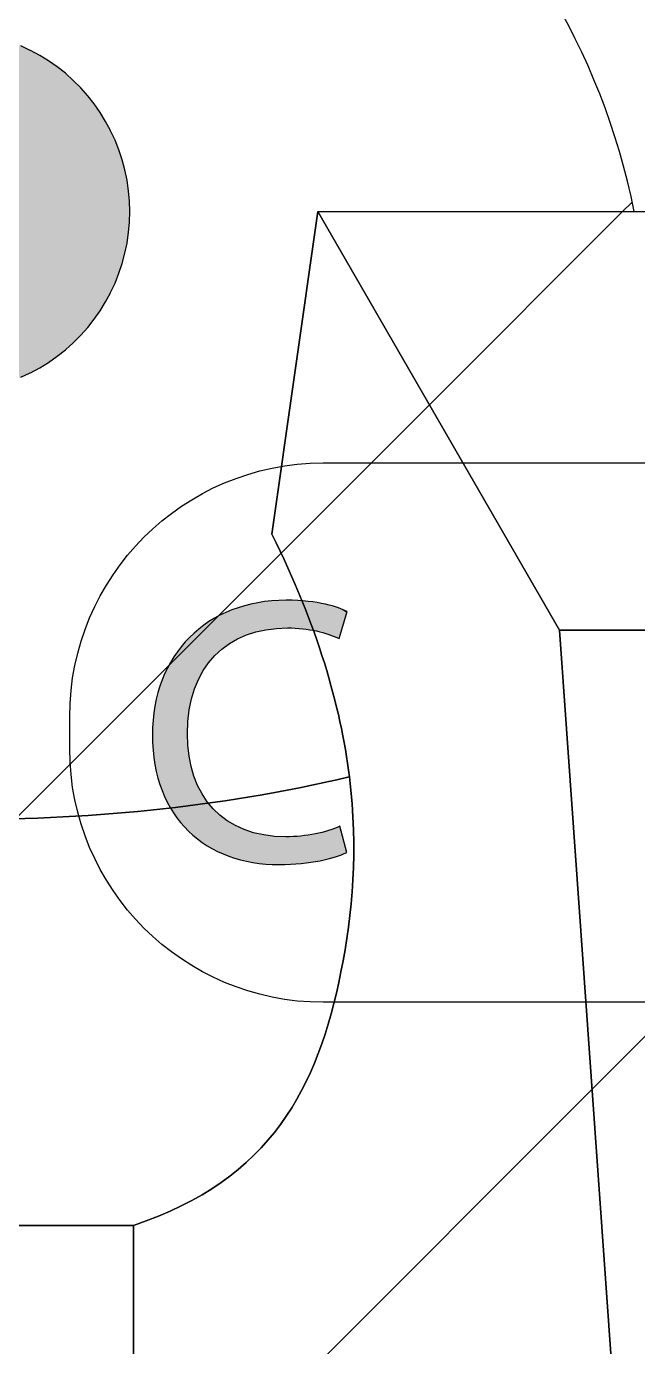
# Model space of a CAD drawing. Extents: x -10 to 112, y 72 to 347.
# Drawn here: x 88.2 to 98.41, y 135.77 to 157.82 of the extents above; entities that cross this region are included whole.
import ezdxf

# ---------------------------------------------------------------- set-up
doc = ezdxf.new("R2010")
doc.units = 0
for name, color, linetype in [('HOLES', 7, 'CONTINUOUS'), ('LAYER_5', 7, 'CONTINUOUS'), ('OUTLINES', 7, 'CONTINUOUS')]:
    doc.layers.add(name, color=color, linetype=linetype)

# ---------------------------------------------------------------- blocks, each defined once
blk = doc.blocks.new('*X85')
at = {"layer": 'OUTLINES', "color": 7}
blk.add_line((97.646, 140.072), (104.09, 146.517), dxfattribs=at)
blk = doc.blocks.new('*X87')
at = {"layer": 'OUTLINES', "color": 7}
blk.add_line((94.93, 151.498), (98.156, 154.725), dxfattribs=at)
blk = doc.blocks.new('*X89')
at = {"layer": 'OUTLINES', "color": 7}
for p, q in [((92.434, 149.003), (94.93, 151.498)), ((89.987, 132.413), (97.646, 140.072))]:
    blk.add_line(p, q, dxfattribs=at)
blk = doc.blocks.new('*X90')
at = {"layer": 'OUTLINES', "color": 7}
for p, q in [((81.165, 151.875), (92.113, 162.824)), ((98.156, 154.725), (98.307, 154.875)), ((88.055, 144.623), (92.445, 149.013))]:
    blk.add_line(p, q, dxfattribs=at)
blk = doc.blocks.new('BLOCK_3')
at = {"layer": 'OUTLINES'}
for points in [[(99.991, 154.725), (104.027, 147.736), (97.102, 147.736), (93.066, 154.725), (98.351, 154.725), (99.991, 154.725)], [(104.027, 147.736), (106.144, 107.026), (99.991, 107.026), (97.102, 147.736), (104.027, 147.736)], [(89.987, 137.798), (89.987, 130.108), (86.91, 130.108), (83.834, 130.108), (83.834, 137.798), (86.91, 137.798), (89.987, 137.798)]]:
    blk.add_lwpolyline(points, dxfattribs=at)
for points, knots in [([(111.563, 159.272), (111.563, 159.272), (111.563, 153.275), (111.563, 153.275), (109.516, 156.817), (107.47, 160.355), (105.428, 163.897), (105.103, 163.897), (104.778, 163.897), (104.458, 163.897), (96.852, 175.535), (80.155, 176.498), (71.261, 165.809), (71.261, 165.809), (71.261, 170.134), (71.261, 170.134), (81.552, 179.455), (97.617, 177.959), (106.01, 166.896), (106.394, 166.896), (106.775, 166.896), (107.16, 166.896), (108.627, 164.356), (110.095, 161.816), (111.563, 159.272)], [0, 0, 0, 0, 1, 1, 1, 2, 2, 2, 3, 3, 3, 4, 4, 4, 5, 5, 5, 6, 6, 6, 7, 7, 7, 8, 8, 8, 8]), ([(111.563, 123.208), (111.563, 123.208), (111.563, 103.431), (111.563, 103.431), (111.563, 103.431), (109.375, 95.624), (109.375, 95.624), (109.375, 95.624), (109.375, 71.522), (109.375, 71.522), (109.375, 71.522), (106.377, 71.522), (106.377, 71.522), (106.377, 79.696), (106.377, 87.866), (106.377, 96.037), (107.386, 99.646), (108.398, 103.255), (109.407, 106.863), (108.68, 120.837), (107.953, 134.811), (107.227, 148.784), (105.473, 151.821), (103.717, 154.859), (101.963, 157.896), (101.586, 157.896), (101.208, 157.896), (100.831, 157.896), (98.64, 163.541), (93.207, 167.259), (87.154, 167.259), (81.1, 167.259), (75.667, 163.541), (73.476, 157.896), (73.099, 157.896), (72.722, 157.896), (72.344, 157.896), (71.981, 157.272), (71.621, 156.647), (71.261, 156.026), (71.261, 156.026), (71.261, 160.898), (71.261, 160.898), (71.36, 160.898), (71.459, 160.898), (71.557, 160.898), (78.207, 173.38), (96.1, 173.38), (102.75, 160.898), (103.064, 160.898), (103.378, 160.898), (103.695, 160.898), (105.858, 157.152), (108.021, 153.405), (110.187, 149.659), (110.645, 140.843), (111.104, 132.024), (111.563, 123.208)], [0, 0, 0, 0, 1, 1, 1, 2, 2, 2, 3, 3, 3, 4, 4, 4, 5, 5, 5, 6, 6, 6, 7, 7, 7, 8, 8, 8, 9, 9, 9, 10, 10, 10, 11, 11, 11, 12, 12, 12, 13, 13, 13, 14, 14, 14, 15, 15, 15, 16, 16, 16, 17, 17, 17, 18, 18, 18, 19, 19, 19, 19]), ([(98.351, 154.725), (98.351, 154.725), (93.066, 154.725), (93.066, 154.725), (93.066, 154.725), (92.297, 149.338), (92.297, 149.338), (93.059, 147.814), (93.444, 146.48), (93.592, 145.288), (93.592, 145.288), (93.588, 145.288), (93.588, 145.288), (91.377, 144.759), (89.175, 144.568), (86.91, 144.568), (84.645, 144.568), (82.444, 144.759), (80.232, 145.288), (80.38, 146.48), (80.765, 147.814), (81.527, 149.338), (81.527, 149.338), (80.758, 154.725), (80.758, 154.725), (80.758, 154.725), (75.47, 154.725), (75.47, 154.725), (76.57, 160.172), (81.354, 164.087), (86.91, 164.087), (92.467, 164.087), (97.254, 160.172), (98.351, 154.725)], [0, 0, 0, 0, 1, 1, 1, 2, 2, 2, 3, 3, 3, 4, 4, 4, 5, 5, 5, 6, 6, 6, 7, 7, 7, 8, 8, 8, 9, 9, 9, 10, 10, 10, 11, 11, 11, 11]), ([(97.102, 147.736), (97.102, 147.736), (99.991, 107.026), (99.991, 107.026), (99.991, 107.026), (98.298, 99.981), (98.298, 99.981), (98.305, 100.048), (98.305, 100.118), (98.305, 100.189), (98.305, 103.082), (95.959, 105.428), (93.066, 105.428), (93.066, 105.428), (93.066, 122.414), (93.066, 122.414), (93.066, 122.414), (89.987, 130.108), (89.987, 130.108), (89.987, 130.108), (89.987, 137.798), (89.987, 137.798), (92.297, 138.568), (93.066, 140.106), (93.451, 142.032), (93.645, 143.002), (93.74, 144.071), (93.592, 145.288), (93.444, 146.48), (93.059, 147.814), (92.297, 149.338), (92.297, 149.338), (93.066, 154.725), (93.066, 154.725), (93.066, 154.725), (97.102, 147.736), (97.102, 147.736)], [0, 0, 0, 0, 1, 1, 1, 2, 2, 2, 3, 3, 3, 4, 4, 4, 5, 5, 5, 6, 6, 6, 7, 7, 7, 8, 8, 8, 9, 9, 9, 10, 10, 10, 11, 11, 11, 12, 12, 12, 12]), ([(93.592, 145.288), (93.74, 144.071), (93.645, 143.002), (93.451, 142.032), (93.066, 140.106), (92.297, 138.568), (89.987, 137.798), (89.987, 137.798), (86.91, 137.798), (86.91, 137.798), (86.91, 137.798), (83.834, 137.798), (83.834, 137.798), (81.527, 138.568), (80.758, 140.106), (80.373, 142.032), (80.179, 143.002), (80.084, 144.071), (80.232, 145.288), (82.444, 144.759), (84.645, 144.568), (86.91, 144.568), (89.175, 144.568), (91.377, 144.759), (93.588, 145.288), (93.588, 145.288), (93.592, 145.288), (93.592, 145.288)], [0, 0, 0, 0, 1, 1, 1, 2, 2, 2, 3, 3, 3, 4, 4, 4, 5, 5, 5, 6, 6, 6, 7, 7, 7, 8, 8, 8, 9, 9, 9, 9])]:
    blk.add_open_spline(points, degree=3, knots=knots, dxfattribs=at)
at = {"layer": 'OUTLINES', "color": 7}
for name in ['*X90', '*X87', '*X89', '*X85']:
    blk.add_blockref(name, (0, 0), dxfattribs=at)
blk = doc.blocks.new('BLOCK_4')
at = {"layer": 'OUTLINES', "color": 7}
for points in [[(93.066, 154.725), (92.297, 149.338)], [(93.066, 154.725), (98.351, 154.725), (99.991, 154.725)], [(93.066, 154.725), (97.102, 147.736)], [(99.991, 154.725), (104.027, 147.736), (97.102, 147.736)], [(97.102, 147.736), (99.991, 107.026)], [(89.987, 137.798), (86.91, 137.798)], [(89.987, 130.108), (89.987, 137.798)]]:
    blk.add_lwpolyline(points, dxfattribs=at)
for points, knots in [([(111.563, 153.275), (109.516, 156.817), (107.47, 160.355), (105.428, 163.897), (105.103, 163.897), (104.778, 163.897), (104.458, 163.897), (96.852, 175.535), (80.155, 176.498), (71.261, 165.809)], [0, 0, 0, 0, 1, 1, 1, 2, 2, 2, 3, 3, 3, 3]), ([(111.563, 123.208), (111.104, 132.024), (110.645, 140.843), (110.187, 149.659), (108.021, 153.405), (105.858, 157.152), (103.695, 160.898), (103.378, 160.898), (103.064, 160.898), (102.75, 160.898), (96.1, 173.38), (78.207, 173.38), (71.557, 160.898), (71.459, 160.898), (71.36, 160.898), (71.261, 160.898)], [0, 0, 0, 0, 1, 1, 1, 2, 2, 2, 3, 3, 3, 4, 4, 4, 5, 5, 5, 5]), ([(106.377, 71.522), (106.377, 79.696), (106.377, 87.866), (106.377, 96.037), (107.386, 99.646), (108.398, 103.255), (109.407, 106.863), (108.68, 120.837), (107.953, 134.811), (107.227, 148.784), (105.473, 151.821), (103.717, 154.859), (101.963, 157.896), (101.586, 157.896), (101.208, 157.896), (100.831, 157.896), (98.64, 163.541), (93.207, 167.259), (87.154, 167.259), (81.1, 167.259), (75.667, 163.541), (73.476, 157.896), (73.099, 157.896), (72.722, 157.896), (72.344, 157.896), (71.981, 157.272), (71.621, 156.647), (71.261, 156.026)], [0, 0, 0, 0, 1, 1, 1, 2, 2, 2, 3, 3, 3, 4, 4, 4, 5, 5, 5, 6, 6, 6, 7, 7, 7, 8, 8, 8, 9, 9, 9, 9]), ([(92.297, 149.338), (93.059, 147.814), (93.444, 146.48), (93.592, 145.288), (93.74, 144.071), (93.645, 143.002), (93.451, 142.032), (93.066, 140.106), (92.297, 138.568), (89.987, 137.798)], [0, 0, 0, 0, 1, 1, 1, 2, 2, 2, 3, 3, 3, 3])]:
    blk.add_open_spline(points, degree=3, knots=knots, dxfattribs=at)
for points in [[(98.351, 154.725), (97.254, 160.172), (92.467, 164.087), (86.91, 164.087)], [(93.588, 145.288), (91.377, 144.759), (89.175, 144.568), (86.91, 144.568)]]:
    blk.add_open_spline(points, degree=3, dxfattribs=at)
blk = doc.blocks.new('BLOCK_2')
at = {"layer": 'OUTLINES'}
for name in ['BLOCK_3', 'BLOCK_4']:
    blk.add_blockref(name, (0, 0), dxfattribs=at)
blk = doc.blocks.new('*U105')
at = {"layer": 'LAYER_5', "color": 7}
for points in [[(91.835, 147.636), (91.774, 148.122), (91.835, 148.142)], [(91.838, 147.638), (91.835, 148.142), (91.838, 148.144)], [(91.872, 147.655), (91.838, 148.144), (91.872, 148.151)], [(91.98, 147.684), (91.872, 148.151), (91.98, 148.176)], [(92.06, 147.706), (91.98, 148.176), (92.06, 148.195)], [(92.162, 147.733), (92.06, 148.195), (92.162, 148.208)], [(92.194, 147.742), (92.162, 148.208), (92.194, 148.212)], [(92.197, 147.743), (92.194, 148.212), (92.197, 148.213)], [(92.294, 147.751), (92.197, 148.213), (92.294, 148.226)], [(92.417, 147.761), (92.294, 148.226), (92.417, 148.231)], [(92.531, 147.771), (92.417, 148.231), (92.531, 148.236)], [(92.538, 147.771), (92.531, 148.236), (92.538, 148.236)], [(92.557, 147.773), (92.557, 148.235), (92.783, 147.761)], [(92.783, 147.761), (92.783, 148.223), (92.785, 147.761)], [(92.785, 147.761), (92.785, 148.223), (92.812, 147.759)], [(92.812, 147.759), (92.812, 148.222), (92.901, 147.745)], [(92.901, 147.745), (92.901, 148.217), (93.025, 147.725)], [(93.025, 147.725), (93.025, 148.197), (93.043, 147.722)], [(93.043, 147.722), (93.043, 148.194), (93.101, 147.706)], [(93.101, 147.706), (93.101, 148.184), (93.191, 147.681)], [(93.191, 147.681), (93.191, 148.17), (93.246, 147.666)], [(93.246, 147.666), (93.246, 148.154), (93.247, 147.665)], [(93.247, 147.665), (93.247, 148.154), (93.358, 147.62)], [(91.318, 147.276), (91.247, 147.878), (91.318, 147.919)], [(91.345, 147.311), (91.318, 147.919), (91.345, 147.935)], [(91.392, 147.35), (91.345, 147.935), (91.392, 147.962)], [(91.431, 147.382), (91.392, 147.962), (91.431, 147.985)], [(91.553, 147.482), (91.431, 147.985), (91.553, 148.04)], [(91.577, 147.502), (91.553, 148.04), (91.577, 148.051)], [(91.587, 147.51), (91.577, 148.051), (91.587, 148.055)], [(91.628, 147.531), (91.587, 148.055), (91.628, 148.073)], [(91.774, 147.605), (91.628, 148.073), (91.774, 148.122)], [(93.358, 147.62), (93.358, 148.122), (93.409, 147.6)], [(93.409, 147.6), (93.409, 148.108), (93.42, 147.595)], [(93.548, 148.024), (93.433, 148.097), (93.548, 148.048)], [(91.006, 146.757), (90.997, 147.682), (91.006, 147.691)], [(91.055, 146.861), (91.006, 147.691), (91.055, 147.735)], [(91.077, 146.906), (91.055, 147.735), (91.077, 147.755)], [(91.132, 147.022), (91.077, 147.755), (91.132, 147.795)], [(91.15, 147.06), (91.132, 147.795), (91.15, 147.808)], [(91.217, 147.146), (91.15, 147.808), (91.217, 147.857)], [(91.247, 147.185), (91.217, 147.857), (91.247, 147.878)], [(90.886, 144.401), (90.782, 147.459), (90.886, 147.575)], [(90.907, 146.276), (90.886, 147.575), (90.907, 147.598)], [(90.914, 146.371), (90.907, 147.598), (90.914, 147.606)], [(90.917, 146.405), (90.914, 147.606), (90.917, 147.609)], [(90.922, 146.426), (90.917, 147.609), (90.922, 147.615)], [(90.997, 146.72), (90.922, 147.615), (90.997, 147.682)], [(90.653, 144.686), (90.553, 147.103), (90.653, 147.277)], [(90.659, 144.677), (90.653, 147.277), (90.659, 147.288)], [(90.653, 144.686), (90.653, 147.277), (90.659, 144.677)], [(90.772, 144.524), (90.659, 147.288), (90.772, 147.445)], [(90.659, 144.677), (90.659, 147.288), (90.772, 144.524)], [(90.782, 144.513), (90.772, 147.445), (90.782, 147.459)], [(90.772, 144.524), (90.772, 147.445), (90.782, 144.513)], [(90.782, 144.513), (90.782, 147.459), (90.886, 144.401)], [(90.549, 144.863), (90.464, 146.905), (90.549, 147.095)], [(90.553, 144.857), (90.549, 147.095), (90.553, 147.103)], [(90.549, 144.863), (90.549, 147.095), (90.553, 144.857)], [(90.553, 144.857), (90.553, 147.103), (90.653, 144.686)], [(90.463, 145.057), (90.394, 146.693), (90.463, 146.899)], [(90.464, 145.053), (90.463, 146.899), (90.464, 146.905)], [(90.463, 145.057), (90.463, 146.899), (90.464, 145.053)], [(90.464, 145.053), (90.464, 146.905), (90.549, 144.863)], [(90.394, 145.267), (90.343, 146.469), (90.394, 146.689)], [(90.394, 145.264), (90.394, 146.689), (90.394, 146.693)], [(90.394, 145.264), (90.394, 146.693), (90.463, 145.057)], [(90.394, 145.267), (90.394, 146.689), (90.394, 145.264)], [(90.343, 145.492), (90.312, 146.234), (90.343, 146.467)], [(90.343, 145.491), (90.343, 146.467), (90.343, 146.469)], [(90.343, 145.491), (90.343, 146.469), (90.394, 145.267)], [(90.343, 145.492), (90.343, 146.467), (90.343, 145.491)], [(90.312, 145.732), (90.302, 145.988), (90.312, 146.233)], [(90.312, 145.732), (90.312, 146.233), (90.312, 146.234)], [(90.312, 145.732), (90.312, 146.234), (90.343, 145.492)], [(90.312, 145.732), (90.312, 146.233), (90.312, 145.732)], [(90.886, 144.401), (90.886, 146.007), (90.907, 144.378)], [(90.907, 144.378), (90.907, 145.729), (90.914, 144.372)], [(90.914, 144.372), (90.914, 145.632), (90.917, 144.37)], [(90.917, 144.37), (90.917, 145.621), (90.922, 144.365)], [(90.922, 144.365), (90.922, 145.6), (90.997, 144.3)], [(90.997, 144.3), (90.997, 145.296), (91.006, 144.292)], [(91.006, 144.292), (91.006, 145.275), (91.055, 144.249)], [(91.055, 144.249), (91.055, 145.168), (91.077, 144.234)], [(91.077, 144.234), (91.077, 145.121), (91.132, 144.196)], [(91.132, 144.196), (91.132, 145.002), (91.15, 144.184)], [(91.15, 144.184), (91.15, 144.977), (91.217, 144.137)], [(91.217, 144.137), (91.217, 144.888), (91.247, 144.121)], [(91.247, 144.121), (91.247, 144.848), (91.318, 144.082)], [(91.318, 144.082), (91.318, 144.753), (91.345, 144.067)], [(91.345, 144.067), (91.345, 144.73), (91.392, 144.041)], [(91.392, 144.041), (91.392, 144.691), (91.431, 144.025)], [(91.431, 144.025), (91.431, 144.657), (91.553, 143.973)], [(91.553, 143.973), (91.553, 144.554), (91.577, 143.963)], [(91.577, 143.963), (91.577, 144.541), (91.587, 143.96)], [(91.587, 143.96), (91.587, 144.536), (91.628, 143.947)], [(91.628, 143.947), (91.628, 144.515), (91.774, 143.901)], [(91.774, 143.901), (91.774, 144.439), (91.835, 143.888)], [(91.835, 143.888), (91.835, 144.407), (91.838, 143.887)], [(91.838, 143.887), (91.838, 144.406), (91.872, 143.88)], [(91.872, 143.88), (91.872, 144.397), (91.98, 143.857)], [(93.246, 143.922), (93.191, 144.376), (93.246, 144.39)], [(93.247, 143.922), (93.246, 144.39), (93.247, 144.39)], [(93.358, 143.95), (93.247, 144.39), (93.358, 144.434)], [(93.409, 143.97), (93.358, 144.434), (93.409, 144.454)], [(93.42, 143.975), (93.409, 144.454), (93.42, 144.458)], [(93.433, 143.98), (93.42, 144.458), (93.433, 144.463)], [(91.98, 143.857), (91.98, 144.367), (92.06, 143.847)], [(92.06, 143.847), (92.06, 144.344), (92.162, 143.835)], [(92.162, 143.835), (92.162, 144.316), (92.194, 143.831)], [(92.194, 143.831), (92.194, 144.314), (92.197, 143.831)], [(92.197, 143.831), (92.197, 144.313), (92.294, 143.827)], [(92.294, 143.827), (92.294, 144.305), (92.417, 143.822)], [(92.538, 143.827), (92.531, 144.285), (92.538, 144.286)], [(92.557, 143.828), (92.538, 144.286), (92.557, 144.287)], [(92.783, 143.839), (92.557, 144.287), (92.783, 144.298)], [(92.785, 143.839), (92.783, 144.298), (92.785, 144.298)], [(92.812, 143.843), (92.785, 144.298), (92.812, 144.302)], [(92.901, 143.856), (92.812, 144.302), (92.901, 144.316)], [(93.025, 143.874), (92.901, 144.316), (93.025, 144.334)], [(93.043, 143.877), (93.025, 144.334), (93.043, 144.339)], [(93.101, 143.885), (93.043, 144.339), (93.101, 144.353)], [(93.191, 143.908), (93.101, 144.353), (93.191, 144.376)]]:
    blk.add_solid(points, dxfattribs=at)
at = {"layer": 'LAYER_5', "color": 7, "extrusion": (0, 0, -1)}
for points in [[(-91.835, 147.636), (-91.835, 148.142), (-91.838, 147.638)], [(-91.838, 147.638), (-91.838, 148.144), (-91.872, 147.655)], [(-91.872, 147.655), (-91.872, 148.151), (-91.98, 147.684)], [(-91.98, 147.684), (-91.98, 148.176), (-92.06, 147.706)], [(-92.06, 147.706), (-92.06, 148.195), (-92.162, 147.733)], [(-92.162, 147.733), (-92.162, 148.208), (-92.194, 147.742)], [(-92.194, 147.742), (-92.194, 148.212), (-92.197, 147.743)], [(-92.197, 147.743), (-92.197, 148.213), (-92.294, 147.751)], [(-92.294, 147.751), (-92.294, 148.226), (-92.417, 147.761)], [(-92.417, 147.761), (-92.417, 148.231), (-92.531, 147.771)], [(-92.531, 147.771), (-92.531, 148.236), (-92.538, 147.771)], [(-92.538, 147.771), (-92.538, 148.236), (-92.557, 147.773)], [(-92.557, 147.773), (-92.538, 148.236), (-92.557, 148.235)], [(-92.783, 147.761), (-92.557, 148.235), (-92.783, 148.223)], [(-92.785, 147.761), (-92.783, 148.223), (-92.785, 148.223)], [(-92.812, 147.759), (-92.785, 148.223), (-92.812, 148.222)], [(-92.901, 147.745), (-92.812, 148.222), (-92.901, 148.217)], [(-93.025, 147.725), (-92.901, 148.217), (-93.025, 148.197)], [(-93.043, 147.722), (-93.025, 148.197), (-93.043, 148.194)], [(-93.101, 147.706), (-93.043, 148.194), (-93.101, 148.184)], [(-93.191, 147.681), (-93.101, 148.184), (-93.191, 148.17)], [(-93.246, 147.666), (-93.191, 148.17), (-93.246, 148.154)], [(-93.247, 147.665), (-93.246, 148.154), (-93.247, 148.154)], [(-93.358, 147.62), (-93.247, 148.154), (-93.358, 148.122)], [(-91.318, 147.276), (-91.318, 147.919), (-91.345, 147.311)], [(-91.345, 147.311), (-91.345, 147.935), (-91.392, 147.35)], [(-91.392, 147.35), (-91.392, 147.962), (-91.431, 147.382)], [(-91.431, 147.382), (-91.431, 147.985), (-91.553, 147.482)], [(-91.553, 147.482), (-91.553, 148.04), (-91.577, 147.502)], [(-91.577, 147.502), (-91.577, 148.051), (-91.587, 147.51)], [(-91.587, 147.51), (-91.587, 148.055), (-91.628, 147.531)], [(-91.628, 147.531), (-91.628, 148.073), (-91.774, 147.605)], [(-91.774, 147.605), (-91.774, 148.122), (-91.835, 147.636)], [(-93.409, 147.6), (-93.358, 148.122), (-93.409, 148.108)], [(-93.42, 147.595), (-93.409, 148.108), (-93.42, 148.103)], [(-93.42, 147.595), (-93.42, 148.103), (-93.433, 147.638)], [(-93.433, 147.638), (-93.42, 148.103), (-93.433, 148.097)], [(-93.433, 147.638), (-93.433, 148.097), (-93.548, 148.024)], [(-93.548, 148.024), (-93.548, 148.048), (-93.554, 148.046)], [(-91.006, 146.757), (-91.006, 147.691), (-91.055, 146.861)], [(-91.055, 146.861), (-91.055, 147.735), (-91.077, 146.906)], [(-91.077, 146.906), (-91.077, 147.755), (-91.132, 147.022)], [(-91.132, 147.022), (-91.132, 147.795), (-91.15, 147.06)], [(-91.15, 147.06), (-91.15, 147.808), (-91.217, 147.146)], [(-91.217, 147.146), (-91.217, 147.857), (-91.247, 147.185)], [(-91.247, 147.185), (-91.247, 147.878), (-91.318, 147.276)], [(-90.886, 146.007), (-90.886, 147.575), (-90.907, 146.276)], [(-90.907, 146.276), (-90.907, 147.598), (-90.914, 146.371)], [(-90.914, 146.371), (-90.914, 147.606), (-90.917, 146.405)], [(-90.917, 146.405), (-90.917, 147.609), (-90.922, 146.426)], [(-90.922, 146.426), (-90.922, 147.615), (-90.997, 146.72)], [(-90.997, 146.72), (-90.997, 147.682), (-91.006, 146.757)], [(-90.907, 144.378), (-90.886, 146.007), (-90.907, 145.729)], [(-90.914, 144.372), (-90.907, 145.729), (-90.914, 145.632)], [(-90.917, 144.37), (-90.914, 145.632), (-90.917, 145.621)], [(-90.922, 144.365), (-90.917, 145.621), (-90.922, 145.6)], [(-90.997, 144.3), (-90.922, 145.6), (-90.997, 145.296)], [(-91.006, 144.292), (-90.997, 145.296), (-91.006, 145.275)], [(-91.055, 144.249), (-91.006, 145.275), (-91.055, 145.168)], [(-91.077, 144.234), (-91.055, 145.168), (-91.077, 145.121)], [(-91.132, 144.196), (-91.077, 145.121), (-91.132, 145.002)], [(-91.15, 144.184), (-91.132, 145.002), (-91.15, 144.977)], [(-91.217, 144.137), (-91.15, 144.977), (-91.217, 144.888)], [(-91.247, 144.121), (-91.217, 144.888), (-91.247, 144.848)], [(-91.318, 144.082), (-91.247, 144.848), (-91.318, 144.753)], [(-91.345, 144.067), (-91.318, 144.753), (-91.345, 144.73)], [(-91.392, 144.041), (-91.345, 144.73), (-91.392, 144.691)], [(-91.431, 144.025), (-91.392, 144.691), (-91.431, 144.657)], [(-91.553, 143.973), (-91.431, 144.657), (-91.553, 144.554)], [(-91.577, 143.963), (-91.553, 144.554), (-91.577, 144.541)], [(-91.587, 143.96), (-91.577, 144.541), (-91.587, 144.536)], [(-91.628, 143.947), (-91.587, 144.536), (-91.628, 144.515)], [(-91.774, 143.901), (-91.628, 144.515), (-91.774, 144.439)], [(-91.835, 143.888), (-91.774, 144.439), (-91.835, 144.407)], [(-91.838, 143.887), (-91.835, 144.407), (-91.838, 144.406)], [(-91.872, 143.88), (-91.838, 144.406), (-91.872, 144.397)], [(-91.98, 143.857), (-91.872, 144.397), (-91.98, 144.367)], [(-93.246, 143.922), (-93.246, 144.39), (-93.247, 143.922)], [(-93.247, 143.922), (-93.247, 144.39), (-93.358, 143.95)], [(-93.358, 143.95), (-93.358, 144.434), (-93.409, 143.97)], [(-93.409, 143.97), (-93.409, 144.454), (-93.42, 143.975)], [(-93.42, 143.975), (-93.42, 144.458), (-93.433, 143.98)], [(-93.433, 143.98), (-93.433, 144.463), (-93.548, 144.025)], [(-92.06, 143.847), (-91.98, 144.367), (-92.06, 144.344)], [(-92.162, 143.835), (-92.06, 144.344), (-92.162, 144.316)], [(-92.194, 143.831), (-92.162, 144.316), (-92.194, 144.314)], [(-92.197, 143.831), (-92.194, 144.314), (-92.197, 144.313)], [(-92.294, 143.827), (-92.197, 144.313), (-92.294, 144.305)], [(-92.417, 143.822), (-92.294, 144.305), (-92.417, 144.295)], [(-92.417, 143.822), (-92.417, 144.295), (-92.531, 143.827)], [(-92.531, 143.827), (-92.417, 144.295), (-92.531, 144.285)], [(-92.531, 143.827), (-92.531, 144.285), (-92.538, 143.827)], [(-92.538, 143.827), (-92.538, 144.286), (-92.557, 143.828)], [(-92.557, 143.828), (-92.557, 144.287), (-92.783, 143.839)], [(-92.783, 143.839), (-92.783, 144.298), (-92.785, 143.839)], [(-92.785, 143.839), (-92.785, 144.298), (-92.812, 143.843)], [(-92.812, 143.843), (-92.812, 144.302), (-92.901, 143.856)], [(-92.901, 143.856), (-92.901, 144.316), (-93.025, 143.874)], [(-93.025, 143.874), (-93.025, 144.334), (-93.043, 143.877)], [(-93.043, 143.877), (-93.043, 144.339), (-93.101, 143.885)], [(-93.101, 143.885), (-93.101, 144.353), (-93.191, 143.908)], [(-93.191, 143.908), (-93.191, 144.376), (-93.246, 143.922)]]:
    blk.add_solid(points, dxfattribs=at)
blk = doc.blocks.new('BLOCK_7')
at = {"layer": 'LAYER_5'}
blk.add_open_spline([(93.548, 144.025), (93.344, 143.923), (92.938, 143.822), (92.417, 143.822), (91.21, 143.822), (90.302, 144.584), (90.302, 145.988), (90.302, 147.328), (91.21, 148.236), (92.538, 148.236), (93.071, 148.236), (93.408, 148.122), (93.554, 148.046), (93.554, 148.046), (93.42, 147.595), (93.42, 147.595), (93.211, 147.696), (92.912, 147.773), (92.557, 147.773), (91.553, 147.773), (90.886, 147.131), (90.886, 146.007), (90.886, 144.959), (91.49, 144.285), (92.531, 144.285), (92.868, 144.285), (93.211, 144.355), (93.433, 144.463), (93.433, 144.463), (93.548, 144.025), (93.548, 144.025)], degree=3, knots=[0, 0, 0, 0, 1, 1, 1, 2, 2, 2, 3, 3, 3, 4, 4, 4, 5, 5, 5, 6, 6, 6, 7, 7, 7, 8, 8, 8, 9, 9, 9, 10, 10, 10, 10], dxfattribs=at)
at = {"layer": 'LAYER_5', "color": 7}
blk.add_blockref('*U105', (0, 0), dxfattribs=at)
blk = doc.blocks.new('*U74')
at = {"layer": 'HOLES', "color": 7}
for points in [[(86.048, 151.839), (85.882, 157.556), (86.048, 157.609)], [(86.218, 151.793), (86.048, 157.609), (86.218, 157.655)], [(86.048, 151.839), (86.048, 157.609), (86.218, 151.793)], [(86.388, 151.758), (86.218, 157.655), (86.388, 157.69)], [(86.218, 151.793), (86.218, 157.655), (86.388, 151.758)], [(86.392, 151.757), (86.388, 157.69), (86.392, 157.691)], [(86.388, 151.758), (86.388, 157.69), (86.392, 151.757)], [(86.565, 151.732), (86.392, 157.691), (86.565, 157.716)], [(86.392, 151.757), (86.392, 157.691), (86.565, 151.732)], [(86.737, 151.717), (86.565, 157.716), (86.737, 157.731)], [(86.565, 151.732), (86.565, 157.716), (86.737, 151.717)], [(86.913, 151.712), (86.737, 157.731), (86.913, 157.737)], [(86.737, 151.717), (86.737, 157.731), (86.913, 151.712)], [(85.559, 152.034), (85.404, 157.333), (85.559, 157.414)], [(85.562, 152.032), (85.559, 157.414), (85.562, 157.416)], [(85.559, 152.034), (85.559, 157.414), (85.562, 152.032)], [(85.72, 151.959), (85.562, 157.416), (85.72, 157.49)], [(85.562, 152.032), (85.562, 157.416), (85.72, 151.959)], [(85.882, 151.893), (85.72, 157.49), (85.882, 157.556)], [(85.72, 151.959), (85.72, 157.49), (85.882, 151.893)], [(85.882, 151.893), (85.882, 157.556), (86.048, 151.839)], [(85.257, 152.207), (85.115, 157.14), (85.257, 157.241)], [(85.404, 152.115), (85.257, 157.241), (85.404, 157.333)], [(85.257, 152.207), (85.257, 157.241), (85.404, 152.115)], [(85.404, 152.115), (85.404, 157.333), (85.559, 152.034)], [(84.977, 152.415), (84.848, 156.916), (84.977, 157.033)], [(85.115, 152.308), (84.977, 157.033), (85.115, 157.14)], [(84.977, 152.415), (84.977, 157.033), (85.115, 152.308)], [(85.115, 152.308), (85.115, 157.14), (85.257, 152.207)], [(84.72, 152.659), (84.604, 156.659), (84.72, 156.789)], [(84.723, 152.656), (84.72, 156.789), (84.723, 156.792)], [(84.72, 152.659), (84.72, 156.789), (84.723, 152.656)], [(84.848, 152.532), (84.723, 156.792), (84.848, 156.916)], [(84.723, 152.656), (84.723, 156.792), (84.848, 152.532)], [(84.848, 152.532), (84.848, 156.916), (84.977, 152.415)], [(84.497, 152.926), (84.395, 156.38), (84.497, 156.522)], [(84.604, 152.789), (84.497, 156.522), (84.604, 156.659)], [(84.497, 152.926), (84.497, 156.522), (84.604, 152.789)], [(84.604, 152.789), (84.604, 156.659), (84.72, 152.659)], [(84.395, 153.068), (84.304, 156.23), (84.395, 156.38)], [(84.395, 153.068), (84.395, 156.38), (84.497, 152.926)], [(84.221, 153.374), (84.147, 155.917), (84.221, 156.074)], [(84.223, 153.37), (84.221, 156.074), (84.223, 156.078)], [(84.221, 153.374), (84.221, 156.074), (84.223, 153.37)], [(84.304, 153.215), (84.223, 156.078), (84.304, 156.23)], [(84.223, 153.37), (84.223, 156.078), (84.304, 153.215)], [(84.304, 153.215), (84.304, 156.23), (84.395, 153.068)], [(84.147, 153.531), (84.081, 155.754), (84.147, 155.917)], [(84.147, 153.531), (84.147, 155.917), (84.221, 153.374)], [(84.081, 153.694), (84.028, 155.589), (84.081, 155.754)], [(84.081, 153.694), (84.081, 155.754), (84.147, 153.531)], [(83.982, 154.029), (83.946, 155.249), (83.982, 155.419)], [(84.028, 153.859), (83.982, 155.419), (84.028, 155.589)], [(83.982, 154.029), (83.982, 155.419), (84.028, 153.859)], [(84.028, 153.859), (84.028, 155.589), (84.081, 153.694)], [(83.946, 154.203), (83.92, 155.072), (83.946, 155.245)], [(83.946, 154.199), (83.946, 155.245), (83.946, 155.249)], [(83.946, 154.199), (83.946, 155.249), (83.982, 154.029)], [(83.946, 154.203), (83.946, 155.245), (83.946, 154.199)], [(83.92, 154.376), (83.905, 154.899), (83.92, 155.072)], [(83.92, 154.376), (83.92, 155.072), (83.946, 154.203)], [(83.905, 154.549), (83.9, 154.724), (83.905, 154.899)], [(83.905, 154.549), (83.905, 154.899), (83.92, 154.376)]]:
    blk.add_solid(points, dxfattribs=at)
at = {"layer": 'HOLES', "color": 7, "extrusion": (0, 0, -1)}
for points in [[(-86.913, 151.712), (-86.913, 157.737), (-87.088, 151.717)], [(-87.088, 151.717), (-86.913, 157.737), (-87.088, 157.731)], [(-87.088, 151.717), (-87.088, 157.731), (-87.261, 151.732)], [(-87.261, 151.732), (-87.088, 157.731), (-87.261, 157.716)], [(-87.261, 151.732), (-87.261, 157.716), (-87.433, 151.757)], [(-87.433, 151.757), (-87.261, 157.716), (-87.433, 157.691)], [(-87.433, 151.757), (-87.433, 157.691), (-87.437, 151.758)], [(-87.437, 151.758), (-87.433, 157.691), (-87.437, 157.69)], [(-87.437, 151.758), (-87.437, 157.69), (-87.607, 151.793)], [(-87.607, 151.793), (-87.437, 157.69), (-87.607, 157.655)], [(-87.607, 151.793), (-87.607, 157.655), (-87.778, 151.839)], [(-87.778, 151.839), (-87.607, 157.655), (-87.778, 157.609)], [(-87.778, 151.839), (-87.778, 157.609), (-87.943, 151.893)], [(-87.943, 151.893), (-87.778, 157.609), (-87.943, 157.556)], [(-87.943, 151.893), (-87.943, 157.556), (-88.105, 151.959)], [(-88.105, 151.959), (-87.943, 157.556), (-88.105, 157.49)], [(-88.105, 151.959), (-88.105, 157.49), (-88.263, 152.032)], [(-88.263, 152.032), (-88.105, 157.49), (-88.263, 157.416)], [(-88.263, 152.032), (-88.263, 157.416), (-88.266, 152.034)], [(-88.266, 152.034), (-88.263, 157.416), (-88.266, 157.414)], [(-88.266, 152.034), (-88.266, 157.414), (-88.419, 152.114)], [(-88.419, 152.114), (-88.266, 157.414), (-88.419, 157.333)], [(-88.419, 152.114), (-88.419, 157.333), (-88.421, 152.115)], [(-88.421, 152.115), (-88.419, 157.333), (-88.421, 157.331)], [(-88.421, 152.115), (-88.421, 157.331), (-88.569, 152.207)], [(-88.569, 152.207), (-88.421, 157.331), (-88.569, 157.241)], [(-88.569, 152.207), (-88.569, 157.241), (-88.711, 152.308)], [(-88.711, 152.308), (-88.569, 157.241), (-88.711, 157.14)], [(-88.711, 152.308), (-88.711, 157.14), (-88.848, 152.415)], [(-88.848, 152.415), (-88.711, 157.14), (-88.848, 157.033)], [(-88.848, 152.415), (-88.848, 157.033), (-88.978, 152.532)], [(-88.978, 152.532), (-88.848, 157.033), (-88.978, 156.916)], [(-88.978, 152.532), (-88.978, 156.916), (-89.105, 152.659)], [(-89.105, 152.659), (-88.978, 156.916), (-89.105, 156.789)], [(-89.105, 152.659), (-89.105, 156.789), (-89.222, 152.789)], [(-89.222, 152.789), (-89.105, 156.789), (-89.222, 156.659)], [(-89.222, 152.789), (-89.222, 156.659), (-89.328, 152.926)], [(-89.328, 152.926), (-89.222, 156.659), (-89.328, 156.522)], [(-89.328, 152.926), (-89.328, 156.522), (-89.43, 153.068)], [(-89.43, 153.068), (-89.328, 156.522), (-89.43, 156.38)], [(-89.43, 153.068), (-89.43, 156.38), (-89.521, 153.215)], [(-89.521, 153.215), (-89.43, 156.38), (-89.521, 156.23)], [(-89.521, 153.215), (-89.521, 156.23), (-89.603, 153.37)], [(-89.603, 153.37), (-89.521, 156.23), (-89.603, 156.078)], [(-89.603, 153.37), (-89.603, 156.078), (-89.604, 153.374)], [(-89.604, 153.374), (-89.603, 156.078), (-89.604, 156.074)], [(-89.604, 153.374), (-89.604, 156.074), (-89.678, 153.531)], [(-89.678, 153.531), (-89.604, 156.074), (-89.678, 155.917)], [(-89.678, 153.531), (-89.678, 155.917), (-89.744, 153.694)], [(-89.744, 153.694), (-89.678, 155.917), (-89.744, 155.754)], [(-89.744, 153.694), (-89.744, 155.754), (-89.797, 153.859)], [(-89.797, 153.859), (-89.744, 155.754), (-89.797, 155.589)], [(-89.797, 153.859), (-89.797, 155.589), (-89.843, 154.029)], [(-89.843, 154.029), (-89.797, 155.589), (-89.843, 155.419)], [(-89.843, 154.029), (-89.843, 155.419), (-89.879, 154.199)], [(-89.879, 154.199), (-89.843, 155.419), (-89.879, 155.249)], [(-89.879, 154.199), (-89.879, 155.249), (-89.879, 154.203)], [(-89.879, 154.203), (-89.879, 155.249), (-89.879, 155.245)], [(-89.879, 154.203), (-89.879, 155.245), (-89.905, 154.376)], [(-89.905, 154.376), (-89.879, 155.245), (-89.905, 155.072)], [(-89.905, 154.376), (-89.905, 155.072), (-89.92, 154.549)], [(-89.92, 154.549), (-89.905, 155.072), (-89.92, 154.899)], [(-89.92, 154.549), (-89.92, 154.899), (-89.925, 154.724)]]:
    blk.add_solid(points, dxfattribs=at)

msp = doc.modelspace()

# ---------------------------------------------------------------- linework, layer by layer
at = {"layer": 'HOLES'}
for points in [[(89.105, 152.659), (89.222, 152.789), (89.328, 152.926), (89.43, 153.068), (89.521, 153.215), (89.603, 153.37), (89.604, 153.374), (89.678, 153.531), (89.744, 153.694), (89.797, 153.859), (89.843, 154.029), (89.879, 154.199), (89.879, 154.203), (89.905, 154.376), (89.92, 154.549), (89.925, 154.724), (89.92, 154.899), (89.905, 155.072), (89.879, 155.245), (89.879, 155.249), (89.843, 155.419), (89.797, 155.589), (89.744, 155.754), (89.678, 155.917), (89.604, 156.074), (89.603, 156.078), (89.521, 156.23), (89.43, 156.38), (89.328, 156.522), (89.222, 156.659), (89.105, 156.789), (88.978, 156.916), (88.848, 157.033), (88.711, 157.14), (88.569, 157.241), (88.419, 157.333), (88.266, 157.414), (88.263, 157.416), (88.105, 157.49)], [(88.105, 151.959), (88.263, 152.032), (88.266, 152.034), (88.421, 152.115), (88.569, 152.207), (88.711, 152.308), (88.848, 152.415), (88.978, 152.532), (89.105, 152.659)]]:
    msp.add_lwpolyline(points, dxfattribs=at)
at = {"layer": 'LAYER_5', "color": 7}
msp.add_open_spline([(88.921, 145.756), (88.921, 143.418), (90.816, 141.522), (93.154, 141.522), (93.154, 141.522), (103.028, 141.522), (103.028, 141.522), (105.366, 141.522), (107.261, 143.418), (107.261, 145.756), (107.261, 145.756), (107.261, 146.293), (107.261, 146.293), (107.261, 148.631), (105.366, 150.527), (103.028, 150.527), (103.028, 150.527), (93.154, 150.527), (93.154, 150.527), (90.816, 150.527), (88.921, 148.631), (88.921, 146.293), (88.921, 146.293), (88.921, 145.756), (88.921, 145.756)], degree=3, knots=[0, 0, 0, 0, 1, 1, 1, 2, 2, 2, 3, 3, 3, 4, 4, 4, 5, 5, 5, 6, 6, 6, 7, 7, 7, 8, 8, 8, 8], dxfattribs=at)

# ---------------------------------------------------------------- block references
at = {"layer": 'HOLES', "color": 7}
msp.add_blockref('*U74', (0, 0), dxfattribs=at)
at = {"layer": 'LAYER_5'}
msp.add_blockref('BLOCK_7', (0, 0), dxfattribs=at)
at = {"layer": 'OUTLINES'}
msp.add_blockref('BLOCK_2', (0, 0), dxfattribs=at)

doc.saveas('drawing.dxf')
